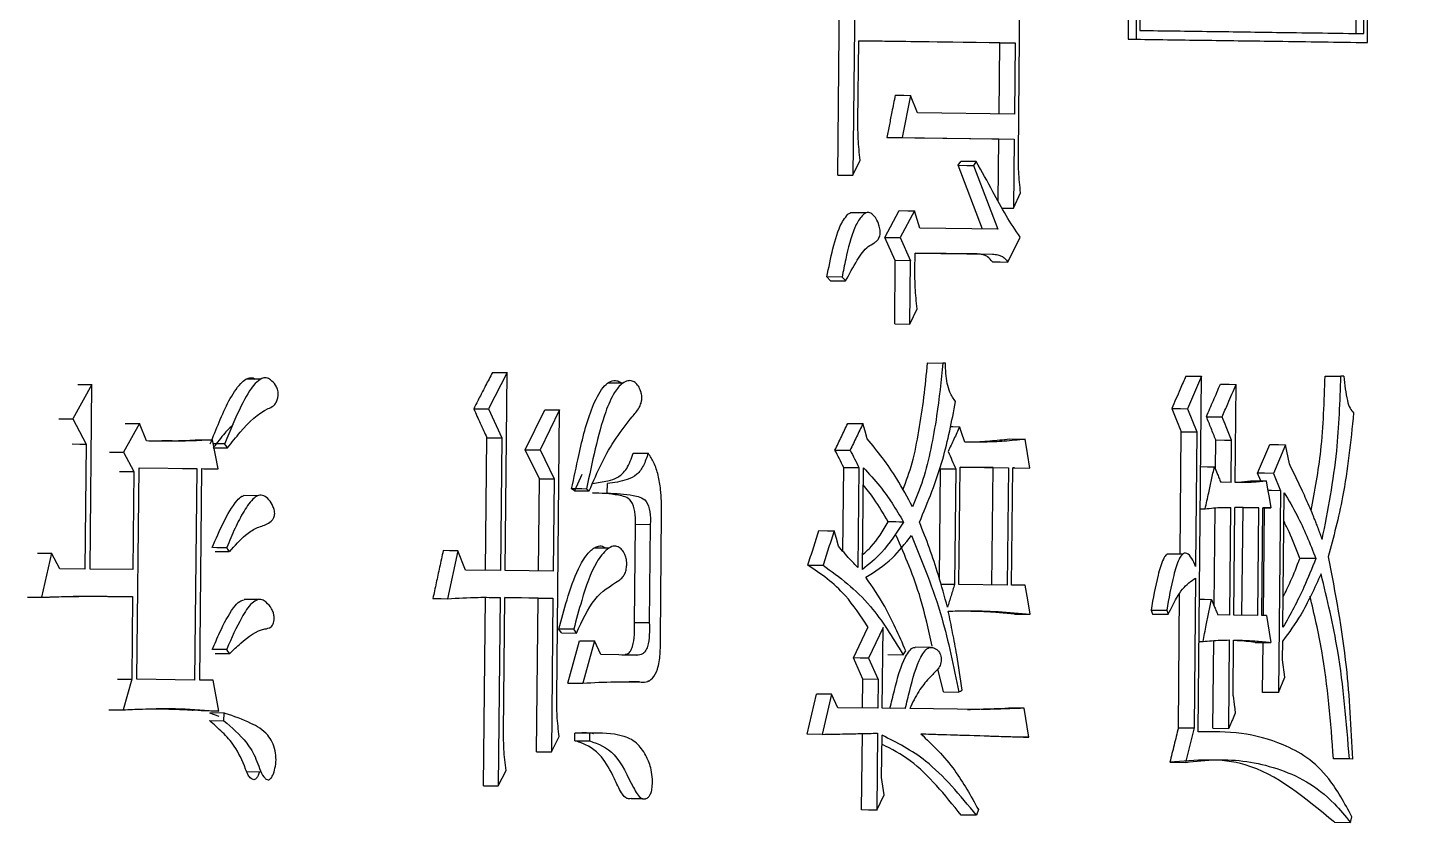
# Model space of a CAD drawing. Header units: millimetres. Extents: x 2454 to 4226, y 715 to 1968.
# Drawn here: x 3260.64 to 3267.62, y 894.88 to 898.91 of the extents above; entities that cross this region are included whole.
import ezdxf

# ---------------------------------------------------------------- set-up
doc = ezdxf.new("R2010")
doc.units = ezdxf.units.MM

msp = doc.modelspace()

# ---------------------------------------------------------------- linework, layer by layer
at = {"color": 7, "linetype": 'Continuous', "lineweight": 25}
for p, q in [((3266.41, 918.7689), (3266.2124, 898.8502)), ((3266.4498, 918.7685), (3266.2521, 898.8499)), ((3266.4686, 918.7233), (3266.2719, 898.8946)), ((3267.5619, 918.7077), (3267.3651, 898.879)), ((3267.4055, 898.8786), (3267.6023, 918.7073)), ((3267.4229, 898.8334), (3267.6206, 918.7521)), ((3265.6568, 898.2664), (3265.671, 899.6975)), ((3264.7421, 898.1616), (3264.7536, 899.3201)), ((3264.8306, 899.3194), (3264.8192, 898.161)), ((3264.8445, 898.4332), (3264.8485, 898.8421)), ((3264.8485, 898.8421), (3265.6408, 898.8313)), ((3265.5626, 898.832), (3264.8485, 898.8417)), ((3265.559, 898.4718), (3265.5626, 898.832)), ((3265.5626, 898.832), (3265.6408, 898.8313)), ((3265.6408, 898.8313), (3265.6372, 898.4711)), ((3266.2124, 898.8502), (3267.382, 898.8338)), ((3266.2126, 898.8502), (3266.2521, 898.8499)), ((3267.3825, 898.8337), (3267.4229, 898.8334)), ((3265.1106, 898.5659), (3265.0683, 898.3523)), ((3265.1453, 898.4778), (3265.1106, 898.5659)), ((3265.6372, 898.4711), (3265.1453, 898.4778)), ((3264.9909, 898.353), (3265.5578, 898.3453)), ((3265.0683, 898.3523), (3265.6359, 898.3446)), ((3265.5546, 898.0299), (3265.5578, 898.3453)), ((3265.5578, 898.3453), (3265.6359, 898.3446)), ((3265.6359, 898.3446), (3265.6325, 897.9941)), ((3264.8192, 898.161), (3264.8561, 898.2383)), ((3265.3518, 898.2118), (3265.3652, 898.2311)), ((3265.4751, 897.8888), (3265.3518, 898.2118)), ((3265.4431, 898.2304), (3265.3652, 898.2311)), ((3265.4431, 898.2304), (3265.4297, 898.2111)), ((3265.4297, 898.2111), (3265.5532, 897.8881)), ((3264.7421, 898.1616), (3264.8192, 898.161)), ((3265.6325, 897.9941), (3265.6679, 898.0715)), ((3264.8855, 897.9705), (3264.8077, 897.9711)), ((3264.9814, 897.8468), (3265.054, 897.9821)), ((3265.1315, 897.9815), (3265.0588, 897.8462)), ((3265.1573, 897.8935), (3265.1315, 897.9815)), ((3265.5741, 897.9946), (3265.6325, 897.9941)), ((3265.5532, 897.8881), (3265.1573, 897.8935)), ((3265.0337, 897.7293), (3264.9814, 897.8468)), ((3265.0588, 897.8462), (3265.1112, 897.7286)), ((3265.6037, 897.7219), (3265.6657, 897.8476)), ((3265.1329, 897.6796), (3265.1338, 897.7672)), ((3265.1338, 897.7672), (3265.5258, 897.7619)), ((3265.4478, 897.7626), (3265.1338, 897.7669)), ((3265.4478, 897.7626), (3265.5258, 897.7619)), ((3265.0305, 897.408), (3265.0337, 897.7293)), ((3265.1112, 897.7286), (3265.0337, 897.7293)), ((3265.108, 897.4074), (3265.1112, 897.7286)), ((3264.7642, 897.6457), (3264.6872, 897.6463)), ((3264.7051, 897.6266), (3264.6872, 897.6463)), ((3264.7051, 897.6266), (3264.7822, 897.626)), ((3265.108, 897.4074), (3265.1444, 897.4847)), ((3265.0305, 897.408), (3265.108, 897.4074)), ((3265.1969, 897.211), (3265.2746, 897.2104)), ((3265.2878, 897.2102), (3265.2746, 897.2104)), ((3261.821, 897.128), (3261.7478, 897.1286)), ((3263.0691, 897.1619), (3262.9742, 896.9781)), ((3263.0592, 896.1592), (3263.0691, 897.1619)), ((3266.5839, 897.1436), (3266.5124, 896.9791)), ((3266.566, 895.3426), (3266.5839, 897.1436)), ((3267.2085, 897.1442), (3267.289, 897.1434)), ((3267.3046, 897.1432), (3267.289, 897.1434)), ((3260.9677, 897.1014), (3260.8707, 896.9274)), ((3260.9585, 896.1668), (3260.9677, 897.1014)), ((3263.6543, 897.1079), (3263.5783, 897.1086)), ((3266.7538, 896.6058), (3266.7587, 897.1023)), ((3260.8707, 896.9274), (3260.9383, 896.8)), ((3262.9742, 896.9781), (3263.0414, 896.8312)), ((3263.161, 896.7709), (3263.2598, 896.974)), ((3263.3348, 896.9734), (3263.2358, 896.7702)), ((3263.3203, 895.5131), (3263.3348, 896.9734)), ((3266.5124, 896.9791), (3266.5605, 896.8616)), ((3266.6084, 896.9384), (3266.688, 896.9377)), ((3261.2081, 896.9036), (3261.1278, 896.7586)), ((3261.2439, 896.8155), (3261.2081, 896.9036)), ((3266.4749, 896.2426), (3266.481, 896.8623)), ((3266.5605, 896.8616), (3266.5538, 896.1802)), ((3260.9383, 896.8), (3260.932, 896.1672)), ((3261.6069, 896.6746), (3261.5773, 896.821)), ((3261.6391, 896.8007), (3261.5813, 896.8012)), ((3261.5817, 896.7817), (3261.6544, 896.7811)), ((3262.9601, 896.1601), (3262.9667, 896.8318)), ((3263.0414, 896.8312), (3263.0347, 896.1595)), ((3266.6544, 896.6714), (3266.6559, 896.8209)), ((3266.7335, 896.606), (3266.7356, 896.8202)), ((3266.8676, 896.6524), (3266.9289, 896.7976)), ((3267.009, 896.7969), (3266.9476, 896.6517)), ((3267.028, 896.6993), (3267.009, 896.7969)), ((3261.1278, 896.7586), (3261.1794, 896.6606)), ((3263.2321, 896.6239), (3263.161, 896.7709)), ((3263.2358, 896.7702), (3263.3071, 896.6233)), ((3263.7073, 896.7539), (3263.783, 896.7533)), ((3261.1794, 896.6606), (3261.1745, 896.1641)), ((3261.1952, 895.6088), (3261.2058, 896.6797)), ((3261.2058, 896.6797), (3261.4981, 896.676)), ((3261.4258, 896.6766), (3261.4981, 896.676)), ((3261.4981, 896.676), (3261.4874, 895.6051)), ((3261.5134, 895.6048), (3261.524, 896.6756)), ((3261.524, 896.6756), (3261.6069, 896.6746)), ((3261.5343, 896.6752), (3261.6069, 896.6746)), ((3263.447, 896.646), (3263.4098, 896.5631)), ((3264.7683, 896.2571), (3264.7725, 896.6813)), ((3264.8496, 896.6806), (3264.8446, 896.1744)), ((3264.8671, 896.1644), (3264.8722, 896.6803)), ((3265.2565, 896.119), (3265.262, 896.6746)), ((3265.3398, 896.674), (3265.334, 896.0899)), ((3265.356, 896.0896), (3265.3619, 896.6834)), ((3265.3619, 896.6834), (3265.6064, 896.6801)), ((3265.5282, 896.6808), (3265.3619, 896.683)), ((3265.5224, 896.0869), (3265.5282, 896.6808)), ((3265.5282, 896.6808), (3265.6064, 896.6801)), ((3265.6064, 896.6801), (3265.6005, 896.0862)), ((3265.6222, 896.0859), (3265.6281, 896.6798)), ((3265.6281, 896.6798), (3265.7145, 896.6786)), ((3265.6362, 896.6793), (3265.6281, 896.6794)), ((3265.6362, 896.6793), (3265.7145, 896.6786)), ((3266.8831, 896.6135), (3266.8676, 896.6524)), ((3266.9476, 896.6517), (3266.9827, 896.5636)), ((3263.2275, 896.1566), (3263.2321, 896.6239)), ((3263.3071, 896.6233), (3263.3025, 896.156)), ((3263.4098, 896.5631), (3263.3955, 896.5731)), ((3263.576, 896.5516), (3263.5765, 896.6002)), ((3266.7335, 896.606), (3266.6807, 896.6068)), ((3261.8079, 896.5385), (3261.7348, 896.5391)), ((3263.4098, 896.5631), (3263.485, 896.5625)), ((3263.5007, 896.5522), (3263.576, 896.5516)), ((3266.9827, 896.5636), (3266.9726, 895.5414)), ((3266.9958, 895.8721), (3267.0026, 896.5536)), ((3263.8447, 895.8178), (3263.851, 896.4506)), ((3266.5772, 896.4718), (3266.6018, 896.4716)), ((3266.6476, 895.9802), (3266.6525, 896.477)), ((3266.7269, 895.9343), (3266.7323, 896.4795)), ((3266.7471, 895.934), (3266.7525, 896.4792)), ((3266.8737, 896.4775), (3266.7525, 896.4792)), ((3266.7937, 896.4782), (3266.7525, 896.4788)), ((3266.7883, 895.933), (3266.7937, 896.4782)), ((3266.7937, 896.4782), (3266.8737, 896.4775)), ((3266.8683, 895.9323), (3266.8737, 896.4775)), ((3266.8884, 895.9321), (3266.8938, 896.4772)), ((3266.9339, 896.4767), (3266.8938, 896.4772)), ((3266.8938, 896.477), (3266.9339, 896.4767)), ((3266.8964, 895.9319), (3266.9018, 896.4769)), ((3263.713, 895.8971), (3263.718, 896.3935)), ((3263.718, 896.3935), (3263.7936, 896.3929)), ((3263.7936, 896.3929), (3263.7887, 895.8964)), ((3260.7629, 896.2472), (3260.7128, 896.0239)), ((3260.8047, 896.1688), (3260.7629, 896.2472)), ((3261.592, 896.2558), (3261.6625, 896.2552)), ((3262.8193, 896.2597), (3262.7674, 896.0169)), ((3262.8578, 896.1618), (3262.8193, 896.2597)), ((3263.5835, 896.2722), (3263.5076, 896.2729)), ((3266.4879, 896.2425), (3266.4085, 896.2432)), ((3267.1619, 896.2203), (3267.0816, 896.221)), ((3260.932, 896.1672), (3260.8047, 896.1688)), ((3261.1745, 896.1641), (3260.9585, 896.1668)), ((3263.0347, 896.1595), (3262.8578, 896.1618)), ((3263.3025, 896.156), (3263.0592, 896.1592)), ((3264.5911, 896.1871), (3264.668, 896.1865)), ((3265.2646, 896.0905), (3265.334, 896.0899)), ((3265.6005, 896.0862), (3265.356, 896.0896)), ((3265.6914, 896.085), (3265.6222, 896.0859)), ((3266.5532, 896.1217), (3266.5457, 895.3624)), ((3261.1014, 896.0284), (3261.1731, 896.0278)), ((3261.1731, 896.0278), (3261.169, 895.6092)), ((3261.8104, 896.0121), (3261.7373, 896.0127)), ((3262.9493, 895.0698), (3262.9587, 896.0238)), ((3263.0333, 896.0232), (3263.0239, 895.0692)), ((3263.051, 895.3414), (3263.0578, 896.0229)), ((3263.0578, 896.0229), (3263.3011, 896.0197)), ((3263.2262, 896.0203), (3263.0578, 896.0225)), ((3263.2184, 895.2415), (3263.2262, 896.0203)), ((3263.2262, 896.0203), (3263.3011, 896.0197)), ((3263.3011, 896.0197), (3263.2934, 895.2409)), ((3266.4662, 895.3631), (3266.4729, 896.0434)), ((3265.6375, 895.9393), (3265.5604, 895.9459)), ((3265.6375, 895.9393), (3265.7158, 895.9386)), ((3266.328, 895.959), (3266.4073, 895.9583)), ((3266.328, 895.959), (3266.3361, 895.9394)), ((3266.4073, 895.9583), (3266.4154, 895.9387)), ((3263.713, 895.8971), (3263.7887, 895.8964)), ((3264.8215, 895.7167), (3264.8948, 895.8715)), ((3264.8966, 895.8715), (3264.8948, 895.8715)), ((3264.9721, 895.8708), (3264.8987, 895.7161)), ((3264.968, 895.462), (3264.9721, 895.8708)), ((3266.7269, 895.9343), (3266.6659, 895.9352)), ((3266.8683, 895.9323), (3266.7471, 895.934)), ((3266.9124, 895.9317), (3266.8884, 895.9321)), ((3263.4059, 895.8625), (3263.3307, 895.8632)), ((3263.345, 895.8435), (3263.3307, 895.8632)), ((3263.345, 895.8434), (3263.4202, 895.8428)), ((3263.3761, 895.5899), (3263.4358, 895.8034)), ((3263.5111, 895.8027), (3263.4513, 895.5893)), ((3263.544, 895.7341), (3263.5111, 895.8027)), ((3266.5705, 895.8001), (3266.591, 895.7999)), ((3266.6414, 895.3607), (3266.6458, 895.805)), ((3266.7212, 895.36), (3266.7256, 895.8078)), ((3266.7431, 895.5252), (3266.7459, 895.8075)), ((3266.9942, 895.7066), (3266.9952, 895.804)), ((3261.592, 895.7398), (3261.6647, 895.7392)), ((3263.7253, 895.7317), (3263.544, 895.7341)), ((3263.6498, 895.7324), (3263.7253, 895.7317)), ((3264.996, 895.7338), (3265.0735, 895.7331)), ((3265.2118, 895.7704), (3265.1336, 895.7711)), ((3266.8925, 895.5421), (3266.895, 895.7954)), ((3264.8698, 895.609), (3264.8215, 895.7167)), ((3264.8987, 895.7161), (3264.947, 895.6083)), ((3265.2771, 895.545), (3265.2487, 895.6613)), ((3267.0053, 895.6188), (3266.9942, 895.7066)), ((3261.0973, 895.6098), (3261.169, 895.6092)), ((3261.169, 895.6092), (3261.1254, 895.454)), ((3261.4874, 895.6051), (3261.1952, 895.6088)), ((3261.5807, 895.6039), (3261.5134, 895.6048)), ((3261.6102, 895.4477), (3261.5807, 895.6039)), ((3263.7814, 895.6008), (3263.7869, 895.6008)), ((3264.8683, 895.4629), (3264.8698, 895.609)), ((3264.947, 895.6083), (3264.8698, 895.609)), ((3264.947, 895.6083), (3264.9456, 895.4623)), ((3266.9726, 895.5414), (3267.0053, 895.6188)), ((3264.5871, 895.3304), (3264.6346, 895.5342)), ((3264.7115, 895.5336), (3264.664, 895.3298)), ((3264.7426, 895.465), (3264.7115, 895.5336)), ((3265.2771, 895.545), (3265.355, 895.5443)), ((3264.9456, 895.4623), (3264.7426, 895.465)), ((3265.0842, 895.4604), (3264.968, 895.462)), ((3265.468, 895.4552), (3265.1065, 895.4601)), ((3265.6852, 895.4619), (3265.6069, 895.4626)), ((3265.7096, 895.3156), (3265.6852, 895.4619)), ((3261.5629, 895.3995), (3261.6356, 895.3989)), ((3261.5633, 895.4383), (3261.6097, 895.4226)), ((3261.636, 895.4377), (3261.5635, 895.4383)), ((3261.6356, 895.3987), (3261.636, 895.4377)), ((3263.2934, 895.2409), (3263.3329, 895.3183)), ((3263.4116, 895.2973), (3263.412, 895.3363)), ((3263.4873, 895.3357), (3263.412, 895.3363)), ((3263.4869, 895.2966), (3263.4873, 895.3357)), ((3264.664, 895.3298), (3264.5871, 895.3304)), ((3264.8632, 894.947), (3264.867, 895.334)), ((3264.9443, 895.3357), (3264.9405, 894.9463)), ((3264.9645, 895.1115), (3264.9666, 895.3256)), ((3266.4662, 895.3631), (3266.5457, 895.3624)), ((3266.5457, 895.3624), (3266.5028, 895.1878)), ((3266.6414, 895.3607), (3266.7212, 895.36)), ((3263.2184, 895.2415), (3263.2934, 895.2409)), ((3263.4116, 895.2973), (3263.4869, 895.2966)), ((3266.4234, 895.1885), (3266.5028, 895.1878)), ((3267.3322, 895.2053), (3267.2516, 895.206)), ((3267.2672, 895.2058), (3267.2516, 895.206)), ((3267.3478, 895.2051), (3267.2672, 895.2058)), ((3267.3478, 895.2051), (3267.3322, 895.2053)), ((3261.7506, 895.1412), (3261.8238, 895.1406)), ((3263.0239, 895.0692), (3263.0638, 895.1465)), ((3264.9771, 895.0237), (3264.9645, 895.1115)), ((3262.9493, 895.0698), (3263.0239, 895.0692)), ((3263.6961, 895.0053), (3263.7555, 895.0047)), ((3263.7691, 895.0046), (3263.7723, 895.0046)), ((3264.9405, 894.9463), (3264.9771, 895.0237)), ((3265.4452, 894.9199), (3265.3672, 894.9206)), ((3265.4543, 894.949), (3265.4452, 894.9199)), ((3267.3368, 894.8839), (3267.3449, 894.913)), ((3267.2562, 894.8846), (3267.3368, 894.8839))]:
    msp.add_line(p, q, dxfattribs=at)
at = {"color": 7, "linetype": 'Continuous', "lineweight": 25, "flags": 128}
for points in [[(3265.0331, 898.5666), (3265.0765, 898.5662), (3265.1106, 898.5659)], [(3264.9909, 898.353), (3265.0342, 898.3526), (3265.0683, 898.3523)], [(3265.3518, 898.2118), (3265.3955, 898.2114), (3265.4297, 898.2111)], [(3265.054, 897.9821), (3265.0974, 897.9818), (3265.1315, 897.9815)], [(3264.9814, 897.8468), (3265.0247, 897.8464), (3265.0588, 897.8462)], [(3265.5256, 897.7226), (3265.5453, 897.7224), (3265.5651, 897.7222), (3265.6037, 897.7219)], [(3262.9945, 897.1625), (3263.0363, 897.1622), (3263.0691, 897.1619)], [(3266.5043, 897.1443), (3266.5489, 897.144), (3266.5839, 897.1436)], [(3260.8964, 897.102), (3260.9362, 897.1017), (3260.9677, 897.1014)], [(3266.679, 897.103), (3266.7236, 897.1026), (3266.7587, 897.1023)], [(3260.7995, 896.928), (3260.8392, 896.9277), (3260.8707, 896.9274)], [(3262.8997, 896.9788), (3262.9414, 896.9784), (3262.9742, 896.9781)], [(3263.2598, 896.974), (3263.3018, 896.9737), (3263.3348, 896.9734)], [(3266.433, 896.9798), (3266.4774, 896.9794), (3266.5124, 896.9791)], [(3261.1363, 896.9042), (3261.1764, 896.9039), (3261.2081, 896.9036)], [(3264.7928, 896.9049), (3264.836, 896.9046), (3264.8699, 896.9043)], [(3264.8917, 896.8261), (3264.8808, 896.8652), (3264.8699, 896.9043)], [(3265.3106, 896.8883), (3265.3253, 896.8882), (3265.3595, 896.8879)], [(3266.481, 896.8623), (3266.5256, 896.8619), (3266.5605, 896.8616)], [(3260.867, 896.8005), (3260.9068, 896.8002), (3260.9383, 896.8)], [(3261.5047, 896.8216), (3261.5453, 896.8213), (3261.5773, 896.821)], [(3261.6544, 896.7811), (3261.6468, 896.7909), (3261.6391, 896.8007)], [(3262.9667, 896.8318), (3263.0085, 896.8315), (3263.0414, 896.8312)], [(3265.6118, 896.8257), (3265.6556, 896.8253), (3265.6901, 896.825)], [(3265.7145, 896.6786), (3265.7023, 896.7518), (3265.6901, 896.825)], [(3266.6559, 896.8209), (3266.7006, 896.8205), (3266.7356, 896.8202)], [(3266.9289, 896.7976), (3266.9738, 896.7972), (3267.009, 896.7969)], [(3261.0562, 896.7592), (3261.0962, 896.7589), (3261.1278, 896.7586)], [(3263.161, 896.7709), (3263.2029, 896.7705), (3263.2358, 896.7702)], [(3264.7283, 896.7695), (3264.7714, 896.7691), (3264.8053, 896.7688)], [(3261.1074, 896.6612), (3261.1477, 896.6608), (3261.1794, 896.6606)], [(3264.7725, 896.6813), (3264.8157, 896.6809), (3264.8496, 896.6806)], [(3265.262, 896.6746), (3265.3056, 896.6743), (3265.3398, 896.674)], [(3266.5793, 896.6857), (3266.6138, 896.6854), (3266.6488, 896.6851)], [(3266.9476, 896.6517), (3266.9028, 896.6521), (3266.8676, 896.6524)], [(3263.2321, 896.6239), (3263.2741, 896.6235), (3263.3071, 896.6233)], [(3263.4707, 896.5724), (3263.4468, 896.5726), (3263.4212, 896.5728), (3263.3955, 896.5731)], [(3266.8312, 896.614), (3266.876, 896.6136), (3266.9112, 896.6133)], [(3266.9112, 896.6133), (3266.9182, 896.5712), (3266.9252, 896.5291), (3266.9339, 896.4767)], [(3266.9827, 896.5636), (3266.9379, 896.564), (3266.9193, 896.5642)], [(3264.6473, 896.3617), (3264.6904, 896.3613), (3264.7243, 896.361)], [(3264.7462, 896.2828), (3264.7352, 896.3219), (3264.7243, 896.361)], [(3265.0757, 896.405), (3265.0557, 896.4052), (3265.0357, 896.4053), (3264.9983, 896.4057)], [(3260.6919, 896.2478), (3260.7315, 896.2475), (3260.7629, 896.2472)], [(3261.6494, 896.2748), (3261.623, 896.2751), (3261.5999, 896.2752), (3261.577, 896.2754)], [(3261.6647, 896.2552), (3261.6609, 896.2601), (3261.6552, 896.2675), (3261.6494, 896.2748)], [(3262.8193, 896.2597), (3262.7777, 896.26), (3262.745, 896.2603)], [(3265.7158, 895.9386), (3265.7036, 896.0118), (3265.6914, 896.085)], [(3260.6418, 896.0245), (3260.6814, 896.0242), (3260.7128, 896.0239)], [(3262.6932, 896.0176), (3262.7348, 896.0172), (3262.7674, 896.0169)], [(3266.5726, 896.0141), (3266.599, 896.0138), (3266.634, 896.0135)], [(3266.3361, 895.9394), (3266.3638, 895.9391), (3266.3896, 895.9389), (3266.4154, 895.9387)], [(3266.9124, 895.9317), (3266.9194, 895.8896), (3266.9264, 895.8475), (3266.9351, 895.7951)], [(3263.4202, 895.8428), (3263.4165, 895.8479), (3263.4112, 895.8552), (3263.4059, 895.8625)], [(3263.4358, 895.8034), (3263.478, 895.803), (3263.5111, 895.8027)], [(3261.6495, 895.7588), (3261.6231, 895.759), (3261.5999, 895.7592), (3261.577, 895.7594)], [(3261.6648, 895.7391), (3261.6609, 895.7441), (3261.6552, 895.7514), (3261.6495, 895.7588)], [(3265.0735, 895.7332), (3265.0803, 895.7428), (3265.0871, 895.7524)], [(3266.8551, 895.7958), (3266.8999, 895.7954), (3266.9351, 895.7951)], [(3264.8987, 895.7161), (3264.8554, 895.7164), (3264.8215, 895.7167)], [(3263.3761, 895.5899), (3263.4182, 895.5896), (3263.4513, 895.5893)], [(3263.7383, 895.5953), (3263.7166, 895.5954), (3263.6949, 895.5956), (3263.6859, 895.5957)], [(3264.7115, 895.5336), (3264.6684, 895.534), (3264.6346, 895.5342)], [(3266.7431, 895.5252), (3266.7487, 895.4813), (3266.7515, 895.4593), (3266.7544, 895.4374)], [(3266.9726, 895.5414), (3266.9278, 895.5418), (3266.8925, 895.5421)], [(3261.0538, 895.4546), (3261.0938, 895.4542), (3261.1254, 895.454)], [(3261.6102, 895.4477), (3261.5695, 895.4481), (3261.5376, 895.4484)], [(3265.7096, 895.3156), (3265.6658, 895.3159), (3265.6313, 895.3162)], [(3264.9405, 894.9463), (3264.8972, 894.9467), (3264.8632, 894.947)]]:
    msp.add_lwpolyline(points, dxfattribs=at)
at = {"color": 7, "linetype": 'Continuous', "lineweight": 25}
for points, knots in [([(3266.2719, 898.8946), (3266.3925, 898.8929), (3266.6337, 898.8896), (3267.0126, 898.8842), (3267.2659, 898.8806), (3267.4055, 898.8786)], [0, 0, 0, 0, 0.309931, 0.619863, 1, 1, 1, 1]), ([(3266.2521, 898.8499), (3266.3729, 898.8482), (3266.6144, 898.8448), (3267.0063, 898.8393), (3267.2714, 898.8355), (3267.4229, 898.8334)], [0, 0, 0, 0, 0.300091, 0.600183, 1, 1, 1, 1]), ([(3265.0331, 898.5666), (3265.0276, 898.5385), (3265.0177, 898.4889), (3265.0037, 898.4177), (3264.9951, 898.3745), (3264.9909, 898.353)], [0, 0, 0, 0, 0.39443, 0.697215, 1, 1, 1, 1]), ([(3264.8561, 898.2383), (3264.8519, 898.2742), (3264.8445, 898.3383), (3264.8445, 898.4042), (3264.8445, 898.4332)], [0, 0, 0, 0, 0.5587761, 1, 1, 1, 1]), ([(3265.6679, 898.0715), (3265.6639, 898.1074), (3265.6569, 898.1715), (3265.6568, 898.2374), (3265.6568, 898.2664)], [0, 0, 0, 0, 0.558776, 1, 1, 1, 1]), ([(3265.6657, 897.8476), (3265.6416, 897.8832), (3265.5936, 897.9544), (3265.5226, 898.0897), (3265.4716, 898.18), (3265.4431, 898.2304)], [0, 0, 0, 0, 0.306128, 0.612196, 1, 1, 1, 1]), ([(3264.6872, 897.6463), (3264.6968, 897.694), (3264.7159, 897.7896), (3264.7476, 897.898), (3264.7822, 897.9502), (3264.7983, 897.9697), (3264.8074, 897.9707), (3264.8078, 897.9707)], [0, 0, 0, 0, 0.372901, 0.748768, 0.870927, 0.993753, 1, 1, 1, 1]), ([(3264.7822, 897.626), (3264.8012, 897.6614), (3264.8362, 897.7265), (3264.8848, 897.7981), (3264.9218, 897.8141), (3264.9404, 897.8278), (3264.95, 897.8406), (3264.9554, 897.8543), (3264.9574, 897.8682), (3264.9563, 897.8874), (3264.9502, 897.9137), (3264.9379, 897.9427), (3264.9195, 897.9632), (3264.9006, 897.9745), (3264.8797, 897.9704), (3264.8547, 897.9461), (3264.8148, 897.8741), (3264.7874, 897.763), (3264.7702, 897.6757), (3264.7642, 897.6457)], [0, 0, 0, 0, 0.14909, 0.273472, 0.333578, 0.361747, 0.385312, 0.398064, 0.410936, 0.426295, 0.453409, 0.4943, 0.534592, 0.572792, 0.604673, 0.650723, 0.727929, 0.906337, 1, 1, 1, 1]), ([(3265.5256, 897.7226), (3265.5175, 897.7322), (3265.5043, 897.748), (3265.4834, 897.757), (3265.4657, 897.7615), (3265.4537, 897.7622), (3265.4478, 897.7626)], [0, 0, 0, 0, 0.343161, 0.563066, 0.781507, 1, 1, 1, 1]), ([(3265.5258, 897.7619), (3265.5351, 897.7613), (3265.5503, 897.7602), (3265.5711, 897.7524), (3265.5885, 897.7416), (3265.5986, 897.7285), (3265.6037, 897.7219)], [0, 0, 0, 0, 0.337313, 0.556285, 0.776636, 1, 1, 1, 1]), ([(3264.7822, 897.626), (3264.7807, 897.6276), (3264.7769, 897.6317), (3264.771, 897.6383), (3264.7665, 897.6432), (3264.7642, 897.6457)], [0, 0, 0, 0, 0.250151, 0.625182, 1, 1, 1, 1]), ([(3265.1444, 897.4847), (3265.1403, 897.5206), (3265.133, 897.5847), (3265.133, 897.6506), (3265.1329, 897.6796)], [0, 0, 0, 0, 0.558781, 1, 1, 1, 1]), ([(3265.0725, 896.5684), (3265.089, 896.6126), (3265.1233, 896.7044), (3265.154, 896.8672), (3265.1798, 897.0366), (3265.1912, 897.1528), (3265.1969, 897.211)], [0, 0, 0, 0, 0.235395, 0.488516, 0.743744, 1, 1, 1, 1]), ([(3265.2746, 897.2104), (3265.2653, 897.1206), (3265.2501, 896.9731), (3265.2147, 896.7761), (3265.1765, 896.6174), (3265.1394, 896.527), (3265.121, 896.4823)], [0, 0, 0, 0, 0.344328, 0.565706, 0.784854, 1, 1, 1, 1]), ([(3265.3388, 897.0148), (3265.3283, 897.0295), (3265.3107, 897.0541), (3265.2956, 897.107), (3265.2884, 897.1574), (3265.288, 897.1925), (3265.2878, 897.2102)], [0, 0, 0, 0, 0.327682, 0.547658, 0.772731, 1, 1, 1, 1]), ([(3261.5665, 896.8014), (3261.5813, 896.838), (3261.6259, 896.9486), (3261.6822, 897.0721), (3261.7451, 897.1294), (3261.7703, 897.1378), (3261.7874, 897.1353), (3261.7944, 897.1283), (3261.7945, 897.1282)], [0, 0, 0, 0, 0.250013, 0.753389, 0.844972, 0.921666, 0.99897, 1, 1, 1, 1]), ([(3261.6544, 896.7811), (3261.6754, 896.8079), (3261.7388, 896.8885), (3261.8171, 896.9653), (3261.8834, 896.9886), (3261.8994, 897.008), (3261.9074, 897.0273), (3261.9108, 897.0468), (3261.9104, 897.0639), (3261.9059, 897.0817), (3261.8937, 897.1046), (3261.8743, 897.1249), (3261.8499, 897.1376), (3261.8223, 897.1321), (3261.7752, 897.092), (3261.7121, 896.9771), (3261.6656, 896.8681), (3261.6394, 896.8014), (3261.6391, 896.8007)], [0, 0, 0, 0, 0.1140584, 0.3439435, 0.3848304, 0.4063259, 0.4278612, 0.4440798, 0.4574522, 0.4708263, 0.493362, 0.5360186, 0.5695776, 0.6033406, 0.6548638, 0.7954329, 0.9979079, 1, 1, 1, 1]), ([(3262.9945, 897.1625), (3262.983, 897.1403), (3262.9616, 897.0986), (3262.9299, 897.0374), (3262.9098, 896.9983), (3262.8997, 896.9788)], [0, 0, 0, 0, 0.362014, 0.681007, 1, 1, 1, 1]), ([(3266.5043, 897.1443), (3266.4947, 897.1222), (3266.478, 897.0836), (3266.4542, 897.0288), (3266.4401, 896.9961), (3266.433, 896.9798)], [0, 0, 0, 0, 0.404604, 0.702302, 1, 1, 1, 1]), ([(3267.1378, 896.4633), (3267.1568, 896.5633), (3267.1981, 896.7813), (3267.2048, 897.0167), (3267.2085, 897.1442)], [0, 0, 0, 0, 0.458803, 1, 1, 1, 1]), ([(3267.1944, 896.3172), (3267.2233, 896.4647), (3267.2751, 896.7299), (3267.2847, 897.0163), (3267.289, 897.1434)], [0, 0, 0, 0, 0.556276, 1, 1, 1, 1]), ([(3267.3046, 897.1432), (3267.3084, 897.1004), (3267.3136, 897.0412), (3267.334, 896.9787), (3267.3471, 896.9645), (3267.3535, 896.9575)], [0, 0, 0, 0, 0.572056, 0.790049, 1, 1, 1, 1]), ([(3263.3955, 896.5731), (3263.4073, 896.6294), (3263.437, 896.7716), (3263.4814, 896.9556), (3263.5416, 897.0752), (3263.5844, 897.1163), (3263.6143, 897.1242), (3263.6371, 897.1181), (3263.6462, 897.1063), (3263.649, 897.1027)], [0, 0, 0, 0, 0.232108, 0.585802, 0.764937, 0.842589, 0.920942, 0.975911, 1, 1, 1, 1]), ([(3263.485, 896.5625), (3263.5052, 896.6106), (3263.5663, 896.7563), (3263.6574, 896.8878), (3263.7312, 896.9717), (3263.7464, 897.0038), (3263.751, 897.0236), (3263.7511, 897.0429), (3263.7467, 897.0656), (3263.7368, 897.0889), (3263.7214, 897.1097), (3263.7014, 897.1214), (3263.6775, 897.1219), (3263.6459, 897.1056), (3263.605, 897.0556), (3263.5567, 896.9424), (3263.513, 896.7744), (3263.4847, 896.6411), (3263.4708, 896.5728), (3263.4707, 896.5724)], [0, 0, 0, 0, 0.116645, 0.352778, 0.404265, 0.422596, 0.433796, 0.445067, 0.459075, 0.479915, 0.50165, 0.526904, 0.553568, 0.585783, 0.641712, 0.723959, 0.85926, 0.999243, 1, 1, 1, 1]), ([(3266.6084, 896.9384), (3266.6201, 896.9658), (3266.6437, 897.0207), (3266.6672, 897.0755), (3266.679, 897.103)], [0, 0, 0, 0, 0.5, 1, 1, 1, 1]), ([(3266.688, 896.9377), (3266.6976, 896.9599), (3266.7141, 896.9984), (3266.7377, 897.0533), (3266.7517, 897.0859), (3266.7587, 897.1023)], [0, 0, 0, 0, 0.404353, 0.702176, 1, 1, 1, 1]), ([(3265.1558, 896.4039), (3265.1986, 896.5068), (3265.2758, 896.6924), (3265.3194, 896.9154), (3265.3388, 897.0148)], [0, 0, 0, 0, 0.5545478, 1, 1, 1, 1]), ([(3262.8997, 896.9788), (3262.9108, 896.9543), (3262.9332, 896.9053), (3262.9556, 896.8563), (3262.9667, 896.8318)], [0, 0, 0, 0, 0.5, 1, 1, 1, 1]), ([(3266.433, 896.9798), (3266.4376, 896.9686), (3266.4468, 896.9461), (3266.4628, 896.907), (3266.4742, 896.879), (3266.481, 896.8623)], [0, 0, 0, 0, 0.286598, 0.573196, 1, 1, 1, 1]), ([(3266.6559, 896.8209), (3266.648, 896.8405), (3266.6322, 896.8797), (3266.6163, 896.9188), (3266.6084, 896.9384)], [0, 0, 0, 0, 0.5, 1, 1, 1, 1]), ([(3266.7356, 896.8202), (3266.7311, 896.8314), (3266.722, 896.8539), (3266.7062, 896.893), (3266.6948, 896.921), (3266.688, 896.9377)], [0, 0, 0, 0, 0.28642, 0.57284, 1, 1, 1, 1]), ([(3267.3535, 896.9575), (3267.3383, 896.8127), (3267.3114, 896.556), (3267.2512, 896.3284), (3267.225, 896.2292)], [0, 0, 0, 0, 0.563904, 1, 1, 1, 1]), ([(3261.6818, 896.8984), (3261.668, 896.8845), (3261.6332, 896.8494), (3261.6011, 896.8072), (3261.5817, 896.7818)], [0, 0, 0, 0, 0.395726, 1, 1, 1, 1]), ([(3264.7283, 896.7695), (3264.739, 896.7921), (3264.7606, 896.8372), (3264.782, 896.8824), (3264.7928, 896.9049)], [0, 0, 0, 0, 0.500001, 1, 1, 1, 1]), ([(3264.8699, 896.9043), (3264.8592, 896.8817), (3264.8377, 896.8366), (3264.8161, 896.7914), (3264.8053, 896.7688)], [0, 0, 0, 0, 0.500001, 1, 1, 1, 1]), ([(3265.3595, 896.8879), (3265.3498, 896.8669), (3265.3303, 896.825), (3265.3108, 896.7831), (3265.3011, 896.7621)], [0, 0, 0, 0, 0.500001, 1, 1, 1, 1]), ([(3265.3851, 896.8097), (3265.3809, 896.8227), (3265.3723, 896.8488), (3265.3638, 896.8749), (3265.3595, 896.8879)], [0, 0, 0, 0, 0.500002, 1, 1, 1, 1]), ([(3261.5773, 896.821), (3261.5413, 896.8191), (3261.468, 896.8151), (3261.3568, 896.8139), (3261.2815, 896.815), (3261.2439, 896.8155)], [0, 0, 0, 0, 0.325541, 0.662724, 1, 1, 1, 1]), ([(3261.3729, 896.8162), (3261.3457, 896.8158), (3261.3057, 896.8151), (3261.2671, 896.8153), (3261.2547, 896.8154)], [0, 0, 0, 0, 0.678862, 1, 1, 1, 1]), ([(3261.3712, 896.8165), (3261.3783, 896.8166), (3261.4229, 896.8172), (3261.4673, 896.8196), (3261.5047, 896.8216)], [0, 0, 0, 0, 0.158129, 1, 1, 1, 1]), ([(3265.121, 896.4823), (3265.0951, 896.5305), (3265.0473, 896.6194), (3264.9693, 896.7315), (3264.9176, 896.7945), (3264.8917, 896.8261)], [0, 0, 0, 0, 0.371082, 0.684797, 1, 1, 1, 1]), ([(3265.3848, 896.8107), (3265.3939, 896.8107), (3265.4366, 896.8106), (3265.5124, 896.8161), (3265.5787, 896.8225), (3265.6118, 896.8257)], [0, 0, 0, 0, 0.119565, 0.559693, 1, 1, 1, 1]), ([(3265.6901, 896.825), (3265.6552, 896.8209), (3265.5873, 896.813), (3265.4856, 896.8096), (3265.4186, 896.8097), (3265.3851, 896.8097)], [0, 0, 0, 0, 0.345403, 0.672631, 1, 1, 1, 1]), ([(3263.5012, 896.6009), (3263.5272, 896.6048), (3263.57, 896.6113), (3263.6293, 896.6276), (3263.678, 896.6709), (3263.6974, 896.7259), (3263.7073, 896.7539)], [0, 0, 0, 0, 0.334012, 0.5508233, 0.7703646, 1, 1, 1, 1]), ([(3263.783, 896.7533), (3263.7755, 896.7316), (3263.7607, 896.6888), (3263.7241, 896.6386), (3263.6772, 896.6195), (3263.6272, 896.6064), (3263.5934, 896.6023), (3263.5765, 896.6002)], [0, 0, 0, 0, 0.178247, 0.350718, 0.567764, 0.783983, 1, 1, 1, 1]), ([(3263.851, 896.4506), (3263.8504, 896.4905), (3263.8495, 896.556), (3263.8347, 896.6423), (3263.814, 896.7074), (3263.7932, 896.7382), (3263.783, 896.7533)], [0, 0, 0, 0, 0.347715, 0.570463, 0.78838, 1, 1, 1, 1]), ([(3264.7725, 896.6813), (3264.7652, 896.696), (3264.7504, 896.7254), (3264.7357, 896.7548), (3264.7283, 896.7695)], [0, 0, 0, 0, 0.500001, 1, 1, 1, 1]), ([(3264.8053, 896.7688), (3264.8127, 896.7541), (3264.8275, 896.7247), (3264.8423, 896.6953), (3264.8496, 896.6806)], [0, 0, 0, 0, 0.500001, 1, 1, 1, 1]), ([(3265.3011, 896.7621), (3265.3075, 896.7474), (3265.3205, 896.718), (3265.3334, 896.6887), (3265.3398, 896.674)], [0, 0, 0, 0, 0.500001, 1, 1, 1, 1]), ([(3264.8722, 896.6803), (3264.9002, 896.65), (3264.9504, 896.5956), (3265.0181, 896.5021), (3265.0565, 896.4374), (3265.0757, 896.405)], [0, 0, 0, 0, 0.385355, 0.691748, 1, 1, 1, 1]), ([(3266.6018, 896.4716), (3266.6078, 896.4989), (3266.6186, 896.5481), (3266.6343, 896.6193), (3266.644, 896.6632), (3266.6488, 896.6851)], [0, 0, 0, 0, 0.3832462, 0.6916231, 1, 1, 1, 1]), ([(3266.6488, 896.6851), (3266.6534, 896.6739), (3266.661, 896.6552), (3266.6716, 896.6291), (3266.6776, 896.6142), (3266.6807, 896.6068)], [0, 0, 0, 0, 0.42963, 0.714815, 1, 1, 1, 1]), ([(3267.1944, 896.3172), (3267.193, 896.3212), (3267.1908, 896.3272), (3267.1879, 896.3352), (3267.1857, 896.3412), (3267.1835, 896.3472), (3267.1814, 896.3531), (3267.1792, 896.3591), (3267.177, 896.3651), (3267.1748, 896.371), (3267.1726, 896.3769), (3267.1703, 896.3829), (3267.1674, 896.3907), (3267.1644, 896.3986), (3267.1614, 896.4064), (3267.1591, 896.4122), (3267.1545, 896.4238), (3267.1383, 896.4639), (3267.1155, 896.5153), (3267.076, 896.602), (3267.0485, 896.6576), (3267.028, 896.6993)], [0, 0, 0, 0, 0.02894, 0.043438, 0.057936, 0.072434, 0.086932, 0.101431, 0.115929, 0.130427, 0.144925, 0.159423, 0.173921, 0.202918, 0.217416, 0.231914, 0.246412, 0.304408, 0.536452, 0.65244, 1, 1, 1, 1]), ([(3263.485, 896.5625), (3263.4838, 896.5633), (3263.4808, 896.5654), (3263.476, 896.5687), (3263.4725, 896.5712), (3263.4707, 896.5724)], [0, 0, 0, 0, 0.254544, 0.627321, 1, 1, 1, 1]), ([(3264.9983, 896.4057), (3264.9747, 896.4457), (3264.9346, 896.5139), (3264.8898, 896.5706), (3264.8713, 896.5941)], [0, 0, 0, 0, 0.586481, 1, 1, 1, 1]), ([(3266.7538, 896.607), (3266.7592, 896.607), (3266.7851, 896.6071), (3266.8108, 896.611), (3266.8312, 896.614)], [0, 0, 0, 0, 0.207809, 1, 1, 1, 1]), ([(3266.9112, 896.6133), (3266.8886, 896.6103), (3266.8547, 896.6059), (3266.8022, 896.6057), (3266.7723, 896.6057), (3266.7538, 896.6058)], [0, 0, 0, 0, 0.43232, 0.648323, 1, 1, 1, 1]), ([(3261.5767, 896.2754), (3261.5949, 896.3192), (3261.6314, 896.4069), (3261.6827, 896.4931), (3261.7203, 896.5343), (3261.732, 896.537), (3261.7348, 896.5376)], [0, 0, 0, 0, 0.419312, 0.841116, 0.963322, 1, 1, 1, 1]), ([(3261.6647, 896.2552), (3261.6909, 896.285), (3261.7331, 896.333), (3261.7985, 896.3777), (3261.8459, 896.3888), (3261.8767, 896.4084), (3261.888, 896.426), (3261.892, 896.4373), (3261.893, 896.4494), (3261.8907, 896.4662), (3261.8818, 896.4917), (3261.8645, 896.5206), (3261.8386, 896.5393), (3261.8118, 896.5432), (3261.7754, 896.5192), (3261.7351, 896.4606), (3261.6904, 896.3733), (3261.6632, 896.3085), (3261.6495, 896.275), (3261.6494, 896.2748)], [0, 0, 0, 0, 0.157717, 0.254328, 0.350909, 0.399774, 0.416335, 0.42709, 0.437929, 0.451794, 0.477282, 0.52559, 0.572326, 0.618007, 0.657421, 0.765529, 0.879704, 0.999303, 1, 1, 1, 1]), ([(3263.718, 896.3935), (3263.7184, 896.4154), (3263.7193, 896.458), (3263.6995, 896.516), (3263.6656, 896.5339), (3263.6002, 896.5483), (3263.5447, 896.5505), (3263.5007, 896.5522)], [0, 0, 0, 0, 0.131035, 0.255782, 0.38396, 0.510909, 1, 1, 1, 1]), ([(3263.576, 896.5516), (3263.6201, 896.5498), (3263.6757, 896.5477), (3263.7412, 896.5332), (3263.7752, 896.5154), (3263.795, 896.4573), (3263.7941, 896.4147), (3263.7936, 896.3929)], [0, 0, 0, 0, 0.48925, 0.616237, 0.744434, 0.869104, 1, 1, 1, 1]), ([(3267.0026, 896.5536), (3267.0244, 896.516), (3267.0642, 896.4472), (3267.1172, 896.3352), (3267.147, 896.2587), (3267.1619, 896.2203)], [0, 0, 0, 0, 0.375876, 0.686967, 1, 1, 1, 1]), ([(3266.6018, 896.4716), (3266.6159, 896.4734), (3266.6448, 896.4772), (3266.6883, 896.4792), (3266.7176, 896.4794), (3266.7323, 896.4795)], [0, 0, 0, 0, 0.323885, 0.66186, 1, 1, 1, 1]), ([(3264.5911, 896.1872), (3264.6005, 896.2162), (3264.6192, 896.2744), (3264.638, 896.3326), (3264.6473, 896.3617)], [0, 0, 0, 0, 0.5000006, 1, 1, 1, 1]), ([(3264.7243, 896.361), (3264.7149, 896.3319), (3264.6961, 896.2738), (3264.6774, 896.2156), (3264.668, 896.1865)], [0, 0, 0, 0, 0.5000005, 1, 1, 1, 1]), ([(3265.0757, 896.405), (3265.0395, 896.3498), (3264.9754, 896.2519), (3264.9, 896.191), (3264.8671, 896.1644)], [0, 0, 0, 0, 0.563718, 1, 1, 1, 1]), ([(3264.8678, 896.2392), (3264.8826, 896.2523), (3264.9303, 896.2946), (3264.9705, 896.3603), (3264.9983, 896.4057)], [0, 0, 0, 0, 0.310181, 1, 1, 1, 1]), ([(3265.2976, 895.9735), (3265.2827, 896.0282), (3265.2546, 896.1309), (3265.2074, 896.2749), (3265.173, 896.3608), (3265.1559, 896.4039)], [0, 0, 0, 0, 0.362463, 0.680392, 1, 1, 1, 1]), ([(3267.0816, 896.221), (3267.064, 896.267), (3267.0388, 896.3328), (3267.0099, 896.3906), (3267.0012, 896.408)], [0, 0, 0, 0, 0.699805, 1, 1, 1, 1]), ([(3264.8847, 896.1252), (3264.9302, 896.1536), (3265.012, 896.2047), (3265.0834, 896.2958), (3265.1151, 896.3363)], [0, 0, 0, 0, 0.556434, 1, 1, 1, 1]), ([(3265.2205, 895.7762), (3265.2025, 895.8581), (3265.1572, 896.0639), (3265.0826, 896.2343), (3265.0376, 896.337)], [0, 0, 0, 0, 0.397701, 1, 1, 1, 1]), ([(3265.1151, 896.3363), (3265.1706, 896.2025), (3265.2704, 895.9614), (3265.3289, 895.6727), (3265.355, 895.5443)], [0, 0, 0, 0, 0.555099, 1, 1, 1, 1]), ([(3262.745, 896.2603), (3262.739, 896.2321), (3262.7274, 896.1776), (3262.7101, 896.0967), (3262.6988, 896.0439), (3262.6932, 896.0176)], [0, 0, 0, 0, 0.348008, 0.674004, 1, 1, 1, 1]), ([(3263.3307, 895.8632), (3263.3441, 895.9128), (3263.3727, 896.0189), (3263.4176, 896.1522), (3263.4687, 896.2392), (3263.5075, 896.2766), (3263.5383, 896.2862), (3263.5561, 896.2826), (3263.5635, 896.2746), (3263.5639, 896.2742)], [0, 0, 0, 0, 0.259998, 0.556133, 0.726988, 0.853629, 0.924803, 0.996465, 1, 1, 1, 1]), ([(3263.4202, 895.8428), (3263.4485, 895.9054), (3263.5057, 896.0319), (3263.5995, 896.0849), (3263.6526, 896.1225), (3263.666, 896.1439), (3263.6728, 896.1678), (3263.6753, 896.1945), (3263.6728, 896.2206), (3263.6641, 896.2453), (3263.65, 896.2658), (3263.6299, 896.2821), (3263.6037, 896.2857), (3263.565, 896.2621), (3263.502, 896.1821), (3263.4515, 896.0305), (3263.419, 895.911), (3263.4059, 895.8625)], [0, 0, 0, 0, 0.1760755, 0.3558005, 0.3871839, 0.4068564, 0.4266091, 0.4459122, 0.4664044, 0.4840724, 0.5109685, 0.5392255, 0.5737548, 0.6154535, 0.7028372, 0.8793209, 1, 1, 1, 1]), ([(3264.8446, 896.1744), (3264.8305, 896.1888), (3264.8068, 896.2131), (3264.7742, 896.2501), (3264.7555, 896.2719), (3264.7462, 896.2828)], [0, 0, 0, 0, 0.422902, 0.711407, 1, 1, 1, 1]), ([(3266.4089, 896.2421), (3266.4066, 896.2405), (3266.3995, 896.2357), (3266.3819, 896.2021), (3266.3549, 896.11), (3266.3387, 896.019), (3266.328, 895.959)], [0, 0, 0, 0, 0.045455, 0.139799, 0.43178, 1, 1, 1, 1]), ([(3266.5538, 896.1802), (3266.5475, 896.1945), (3266.535, 896.2228), (3266.5141, 896.2475), (3266.495, 896.2488), (3266.4809, 896.2374), (3266.4611, 896.2026), (3266.4344, 896.1085), (3266.4181, 896.018), (3266.4073, 895.9583)], [0, 0, 0, 0, 0.1191, 0.234439, 0.295294, 0.357207, 0.420771, 0.617411, 1, 1, 1, 1]), ([(3267.1619, 896.2203), (3267.1423, 896.1711), (3267.1073, 896.0833), (3267.0507, 895.9694), (3267.0142, 895.9046), (3266.9958, 895.8721)], [0, 0, 0, 0, 0.388501, 0.693686, 1, 1, 1, 1]), ([(3266.9974, 896.0267), (3267.0099, 896.0524), (3267.0397, 896.1136), (3267.0662, 896.1816), (3267.0816, 896.221)], [0, 0, 0, 0, 0.420715, 1, 1, 1, 1]), ([(3267.225, 896.2291), (3267.2597, 896.0462), (3267.3219, 895.7177), (3267.3398, 895.3624), (3267.3478, 895.2051)], [0, 0, 0, 0, 0.556968, 1, 1, 1, 1]), ([(3264.8966, 895.8715), (3264.8592, 895.9284), (3264.768, 896.0673), (3264.6567, 896.1427), (3264.5911, 896.1871)], [0, 0, 0, 0, 0.410044, 1, 1, 1, 1]), ([(3264.668, 896.1865), (3264.7508, 896.1259), (3264.9, 896.0169), (3265.0201, 895.8204), (3265.0735, 895.7331)], [0, 0, 0, 0, 0.555435, 1, 1, 1, 1]), ([(3265.0871, 895.7524), (3265.0529, 895.8303), (3264.9924, 895.9685), (3264.9174, 896.0776), (3264.8847, 896.1252)], [0, 0, 0, 0, 0.56359, 1, 1, 1, 1]), ([(3265.334, 896.0899), (3265.328, 896.0705), (3265.3158, 896.0317), (3265.3037, 895.9929), (3265.2976, 895.9735)], [0, 0, 0, 0, 0.500001, 1, 1, 1, 1]), ([(3266.4154, 895.9387), (3266.4291, 895.9667), (3266.4516, 896.0126), (3266.4865, 896.0674), (3266.5196, 896.0975), (3266.542, 896.1137), (3266.5532, 896.1217)], [0, 0, 0, 0, 0.345885, 0.566613, 0.783946, 1, 1, 1, 1]), ([(3267.1887, 896.142), (3267.1555, 896.0699), (3267.0966, 895.9419), (3267.026, 895.8459), (3266.9952, 895.804)], [0, 0, 0, 0, 0.563525, 1, 1, 1, 1]), ([(3267.3322, 895.2053), (3267.3171, 895.3912), (3267.2904, 895.7207), (3267.2196, 896.0141), (3267.1887, 896.142)], [0, 0, 0, 0, 0.564094, 1, 1, 1, 1]), ([(3260.7128, 896.0239), (3260.7664, 896.026), (3260.8703, 896.03), (3261.0238, 896.0292), (3261.1234, 896.0282), (3261.1731, 896.0278)], [0, 0, 0, 0, 0.347084, 0.67353, 1, 1, 1, 1]), ([(3260.7349, 896.0254), (3260.7349, 896.0254), (3260.7347, 896.0254), (3260.7809, 896.0267), (3260.904, 896.0294), (3261.0122, 896.0291), (3261.0564, 896.0288), (3261.068, 896.0287), (3261.0729, 896.0287), (3261.0723, 896.0287), (3261.0722, 896.0287)], [0, 0, 0, 0, 0.001328, 0.012211, 0.545072, 0.852507, 0.918995, 0.958892, 0.995307, 1, 1, 1, 1]), ([(3261.5768, 895.7594), (3261.5893, 895.7888), (3261.6215, 895.8643), (3261.6662, 895.9497), (3261.7105, 896.0039), (3261.73, 896.0097), (3261.7372, 896.0119)], [0, 0, 0, 0, 0.286292, 0.735081, 0.902333, 1, 1, 1, 1]), ([(3261.6647, 895.7392), (3261.6833, 895.7569), (3261.7393, 895.8104), (3261.8092, 895.8632), (3261.8674, 895.8666), (3261.8818, 895.8825), (3261.8868, 895.895), (3261.8896, 895.9103), (3261.8899, 895.9276), (3261.886, 895.9478), (3261.873, 895.9741), (3261.8533, 895.9969), (3261.8289, 896.0145), (3261.8035, 896.0127), (3261.7655, 895.9884), (3261.712, 895.9014), (3261.6733, 895.8166), (3261.6499, 895.7599), (3261.6495, 895.7588)], [0, 0, 0, 0, 0.10885, 0.328331, 0.384223, 0.399123, 0.414056, 0.428998, 0.446618, 0.465541, 0.491829, 0.549093, 0.587579, 0.626316, 0.676668, 0.792149, 0.99602, 1, 1, 1, 1]), ([(3262.7674, 896.0169), (3262.819, 896.02), (3262.8893, 896.0241), (3262.9777, 896.0238), (3263.0148, 896.0234), (3263.0333, 896.0232)], [0, 0, 0, 0, 0.579814, 0.789901, 1, 1, 1, 1]), ([(3266.591, 895.7999), (3266.5966, 895.8276), (3266.6065, 895.8771), (3266.6209, 895.9483), (3266.6296, 895.9918), (3266.634, 896.0135)], [0, 0, 0, 0, 0.388964, 0.694482, 1, 1, 1, 1]), ([(3266.634, 896.0135), (3266.6386, 896.0023), (3266.6462, 895.9836), (3266.6568, 895.9575), (3266.6628, 895.9426), (3266.6659, 895.9352)], [0, 0, 0, 0, 0.42963, 0.7148152, 1, 1, 1, 1]), ([(3267.2516, 895.206), (3267.2372, 895.3924), (3267.2149, 895.6813), (3267.1542, 895.9387), (3267.1326, 896.03)], [0, 0, 0, 0, 0.645321, 1, 1, 1, 1]), ([(3265.3019, 895.954), (3265.3321, 895.9546), (3265.4169, 895.9564), (3265.5553, 895.9533), (3265.6623, 895.9435), (3265.7158, 895.9386)], [0, 0, 0, 0, 0.217005, 0.608337, 1, 1, 1, 1]), ([(3265.3727, 895.5538), (3265.3636, 895.6139), (3265.3487, 895.7116), (3265.3242, 895.8445), (3265.3093, 895.9175), (3265.3019, 895.954)], [0, 0, 0, 0, 0.443048, 0.721377, 1, 1, 1, 1]), ([(3265.3642, 895.955), (3265.3913, 895.9548), (3265.4381, 895.9546), (3265.5038, 895.9518), (3265.5505, 895.9486), (3265.5577, 895.948), (3265.5608, 895.9478)], [0, 0, 0, 0, 0.417351, 0.721301, 0.878422, 1, 1, 1, 1]), ([(3263.6667, 895.7354), (3263.6708, 895.7356), (3263.6802, 895.736), (3263.6937, 895.7509), (3263.708, 895.7828), (3263.7145, 895.8353), (3263.7135, 895.8764), (3263.713, 895.8971)], [0, 0, 0, 0, 0.106169, 0.250497, 0.400195, 0.69806, 1, 1, 1, 1]), ([(3263.7887, 895.8964), (3263.7892, 895.8757), (3263.7902, 895.8346), (3263.7837, 895.7823), (3263.7693, 895.7499), (3263.7505, 895.7313), (3263.7352, 895.7316), (3263.7253, 895.7317)], [0, 0, 0, 0, 0.261897, 0.520283, 0.6502, 0.775521, 1, 1, 1, 1]), ([(3263.7382, 895.5953), (3263.7495, 895.5941), (3263.7721, 895.5918), (3263.8062, 895.6098), (3263.8339, 895.6614), (3263.8455, 895.7367), (3263.845, 895.7906), (3263.8447, 895.8178)], [0, 0, 0, 0, 0.1770753, 0.3551855, 0.5398212, 0.768081, 1, 1, 1, 1]), ([(3266.591, 895.7999), (3266.6053, 895.8015), (3266.6349, 895.8048), (3266.6798, 895.8071), (3266.7103, 895.8076), (3266.7256, 895.8078)], [0, 0, 0, 0, 0.316847, 0.658364, 1, 1, 1, 1]), ([(3266.7459, 895.8075), (3266.7609, 895.8072), (3266.8001, 895.8063), (3266.8633, 895.8028), (3266.9112, 895.7977), (3266.9351, 895.7951)], [0, 0, 0, 0, 0.236188, 0.618018, 1, 1, 1, 1]), ([(3266.8551, 895.7958), (3266.8252, 895.7992), (3266.7889, 895.8032), (3266.7523, 895.805), (3266.7459, 895.8053)], [0, 0, 0, 0, 0.824201, 1, 1, 1, 1]), ([(3265.0067, 895.4611), (3265.014, 895.4915), (3265.0359, 895.583), (3265.0653, 895.6907), (3265.1045, 895.7534), (3265.1216, 895.7712), (3265.1317, 895.7699), (3265.1336, 895.7696)], [0, 0, 0, 0, 0.245327, 0.738841, 0.855063, 0.972234, 1, 1, 1, 1]), ([(3265.0842, 895.4604), (3265.0915, 895.4908), (3265.1134, 895.5825), (3265.1429, 895.689), (3265.182, 895.7535), (3265.2042, 895.7728), (3265.2274, 895.7689), (3265.2449, 895.7604), (3265.2568, 895.7466), (3265.2627, 895.7335), (3265.2656, 895.7179), (3265.2659, 895.7011), (3265.2634, 895.6853), (3265.2557, 895.6671), (3265.2348, 895.6452), (3265.1983, 895.6091), (3265.15, 895.5504), (3265.1211, 895.4906), (3265.1065, 895.4601)], [0, 0, 0, 0, 0.1055, 0.317731, 0.367827, 0.418333, 0.462154, 0.509862, 0.530038, 0.547224, 0.56445, 0.581514, 0.59915, 0.615063, 0.654167, 0.743395, 0.869467, 1, 1, 1, 1]), ([(3263.4513, 895.5893), (3263.5056, 895.5922), (3263.5807, 895.5963), (3263.6762, 895.596), (3263.7175, 895.5955), (3263.7382, 895.5953)], [0, 0, 0, 0, 0.5648438, 0.7824165, 1, 1, 1, 1]), ([(3265.355, 895.5443), (3265.3579, 895.5459), (3265.3638, 895.5491), (3265.3697, 895.5523), (3265.3727, 895.5538)], [0, 0, 0, 0, 0.500003, 1, 1, 1, 1]), ([(3261.1254, 895.454), (3261.1569, 895.4555), (3261.254, 895.4603), (3261.4161, 895.4628), (3261.5455, 895.4528), (3261.6102, 895.4477)], [0, 0, 0, 0, 0.193295, 0.596284, 1, 1, 1, 1]), ([(3261.2085, 895.4578), (3261.2498, 895.4587), (3261.3116, 895.4601), (3261.4207, 895.4561), (3261.4616, 895.454), (3261.4788, 895.453), (3261.4802, 895.453), (3261.4807, 895.4529)], [0, 0, 0, 0, 0.540567, 0.81069, 0.944127, 0.980228, 1, 1, 1, 1]), ([(3261.5376, 895.4484), (3261.5337, 895.4487), (3261.526, 895.4493), (3261.5144, 895.4502), (3261.5028, 895.4512), (3261.4911, 895.4521), (3261.4823, 895.4528), (3261.4773, 895.4532), (3261.4762, 895.4533)], [0, 0, 0, 0, 0.189125, 0.378251, 0.567377, 0.756503, 0.945629, 1, 1, 1, 1]), ([(3263.3329, 895.3183), (3263.3284, 895.3541), (3263.3205, 895.4183), (3263.3204, 895.4841), (3263.3203, 895.5131)], [0, 0, 0, 0, 0.558776, 1, 1, 1, 1]), ([(3265.3986, 895.4561), (3265.4198, 895.4568), (3265.4653, 895.4582), (3265.5347, 895.4603), (3265.5828, 895.4619), (3265.6069, 895.4626)], [0, 0, 0, 0, 0.303349, 0.651674, 1, 1, 1, 1]), ([(3265.6852, 895.4619), (3265.6614, 895.4612), (3265.6135, 895.4597), (3265.5411, 895.4574), (3265.4924, 895.4559), (3265.468, 895.4552)], [0, 0, 0, 0, 0.330427, 0.665213, 1, 1, 1, 1]), ([(3261.8158, 895.1407), (3261.8154, 895.1391), (3261.8134, 895.1305), (3261.8075, 895.1182), (3261.7995, 895.1058), (3261.791, 895.1003), (3261.7821, 895.1003), (3261.7707, 895.1072), (3261.757, 895.1248), (3261.7328, 895.1856), (3261.6959, 895.2711), (3261.6281, 895.3417), (3261.5848, 895.3801), (3261.5629, 895.3995)], [0, 0, 0, 0, 0.008784, 0.049233, 0.083069, 0.106256, 0.129446, 0.162768, 0.215307, 0.283344, 0.55517, 0.775392, 1, 1, 1, 1]), ([(3261.6356, 895.3988), (3261.6756, 895.365), (3261.7357, 895.3141), (3261.8013, 895.2102), (3261.8222, 895.1295), (3261.8483, 895.103), (3261.8584, 895.0991), (3261.8666, 895.1008), (3261.875, 895.1082), (3261.8855, 895.1267), (3261.8953, 895.1587), (3261.901, 895.2019), (3261.8962, 895.2491), (3261.8814, 895.2927), (3261.8423, 895.3496), (3261.7591, 895.3945), (3261.684, 895.4227), (3261.638, 895.437), (3261.636, 895.4377)], [0, 0, 0, 0, 0.193821, 0.291259, 0.3882, 0.408732, 0.421979, 0.432992, 0.444006, 0.462623, 0.497454, 0.535246, 0.573618, 0.617485, 0.662114, 0.796587, 0.990896, 1, 1, 1, 1]), ([(3266.7544, 895.4374), (3266.7496, 895.4263), (3266.7417, 895.4078), (3266.7306, 895.382), (3266.7243, 895.3673), (3266.7212, 895.36)], [0, 0, 0, 0, 0.429625, 0.7148125, 1, 1, 1, 1]), ([(3263.0638, 895.1465), (3263.0593, 895.1824), (3263.0512, 895.2465), (3263.0511, 895.3124), (3263.051, 895.3414)], [0, 0, 0, 0, 0.558776, 1, 1, 1, 1]), ([(3263.412, 895.3363), (3263.443, 895.3389), (3263.4748, 895.3415), (3263.506, 895.3345), (3263.5069, 895.3343)], [0, 0, 0, 0, 0.972481, 1, 1, 1, 1]), ([(3263.4869, 895.2966), (3263.5309, 895.281), (3263.62, 895.2493), (3263.6835, 895.1061), (3263.7263, 895.027), (3263.7459, 895.0048), (3263.7653, 895.0013), (3263.7801, 895.0077), (3263.792, 895.0212), (3263.8005, 895.042), (3263.8053, 895.0743), (3263.8047, 895.1162), (3263.7949, 895.1709), (3263.769, 895.2329), (3263.7211, 895.2963), (3263.624, 895.3364), (3263.5438, 895.3376), (3263.4883, 895.3357), (3263.4873, 895.3357)], [0, 0, 0, 0, 0.167215, 0.33813, 0.370816, 0.403931, 0.424464, 0.444976, 0.461232, 0.477579, 0.497813, 0.530159, 0.564044, 0.617475, 0.692548, 0.788163, 0.995869, 1, 1, 1, 1]), ([(3264.664, 895.3298), (3264.6981, 895.3305), (3264.7621, 895.3318), (3264.8555, 895.3338), (3264.9147, 895.3351), (3264.9443, 895.3357)], [0, 0, 0, 0, 0.363, 0.681499, 1, 1, 1, 1]), ([(3265.4452, 894.9199), (3265.3617, 895.0213), (3265.2133, 895.2014), (3265.0417, 895.2878), (3264.9666, 895.3256)], [0, 0, 0, 0, 0.562853, 1, 1, 1, 1]), ([(3265.163, 895.3328), (3265.1969, 895.3317), (3265.3062, 895.3282), (3265.4891, 895.3224), (3265.6361, 895.3178), (3265.7096, 895.3156)], [0, 0, 0, 0, 0.183965, 0.591973, 1, 1, 1, 1]), ([(3265.163, 895.3327), (3265.2222, 895.2761), (3265.3288, 895.1741), (3265.4157, 895.0183), (3265.4543, 894.949)], [0, 0, 0, 0, 0.555822, 1, 1, 1, 1]), ([(3265.6313, 895.3162), (3265.5985, 895.3173), (3265.5003, 895.3204), (3265.3452, 895.3254), (3265.2214, 895.3292), (3265.1646, 895.331)], [0, 0, 0, 0, 0.213042, 0.639128, 1, 1, 1, 1]), ([(3266.4662, 895.3631), (3266.4591, 895.334), (3266.4448, 895.2758), (3266.4305, 895.2176), (3266.4234, 895.1885)], [0, 0, 0, 0, 0.5, 1, 1, 1, 1]), ([(3267.3449, 894.913), (3267.3072, 894.9817), (3267.207, 895.164), (3267.0087, 895.2841), (3266.7854, 895.344), (3266.6395, 895.3431), (3266.566, 895.3426)], [0, 0, 0, 0, 0.181236, 0.481212, 0.738828, 1, 1, 1, 1]), ([(3263.6962, 895.0056), (3263.6918, 895.0044), (3263.682, 895.0018), (3263.6645, 895.0108), (3263.6393, 895.0444), (3263.6047, 895.1233), (3263.5437, 895.2374), (3263.4671, 895.2796), (3263.4204, 895.2945), (3263.4116, 895.2973)], [0, 0, 0, 0, 0.039202, 0.08751, 0.157646, 0.314985, 0.58036, 0.920718, 1, 1, 1, 1]), ([(3265.3672, 894.9206), (3265.2843, 895.0238), (3265.1594, 895.1791), (3265.0148, 895.255), (3264.9662, 895.2805)], [0, 0, 0, 0, 0.66417, 1, 1, 1, 1]), ([(3267.2562, 894.8846), (3267.1088, 895.0073), (3266.8456, 895.2263), (3266.5524, 895.2), (3266.4234, 895.1885)], [0, 0, 0, 0, 0.560168, 1, 1, 1, 1]), ([(3266.5028, 895.1878), (3266.5548, 895.1937), (3266.7108, 895.2114), (3266.9668, 895.1746), (3267.1962, 895.0556), (3267.3101, 894.9165), (3267.3368, 894.8839)], [0, 0, 0, 0, 0.177431, 0.532106, 0.890239, 1, 1, 1, 1])]:
    msp.add_open_spline(points, degree=3, knots=knots, dxfattribs=at)

doc.saveas('drawing.dxf')
